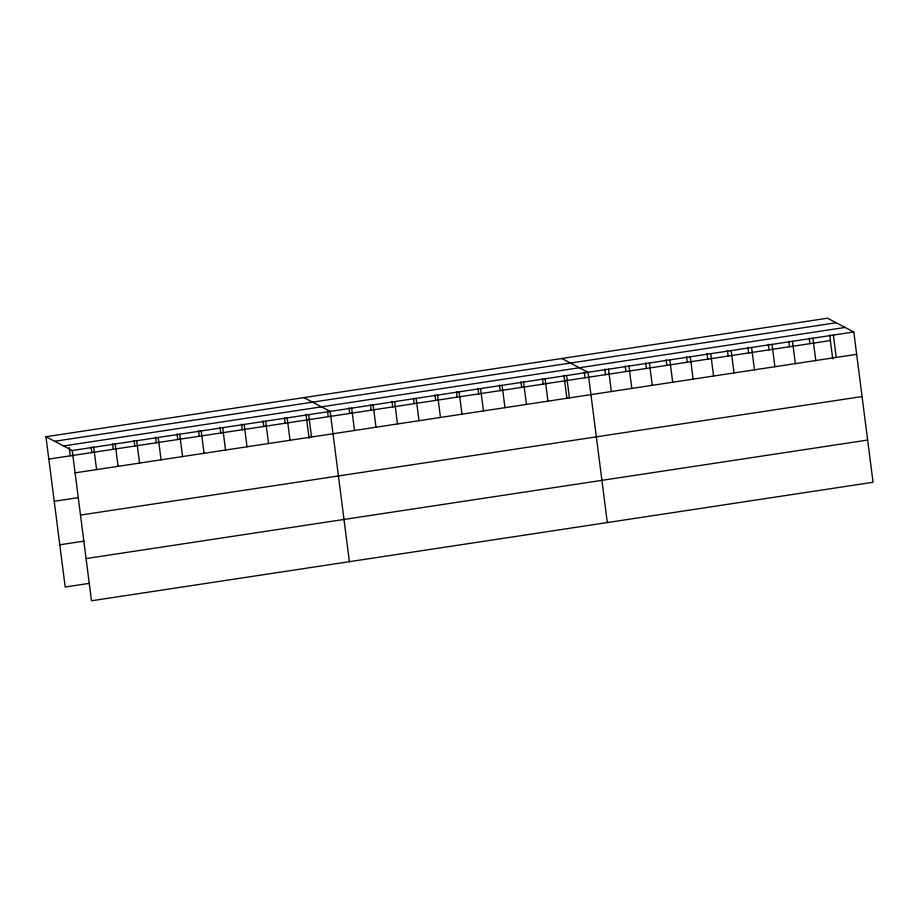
<?xml version="1.0" encoding="UTF-8"?>
<svg xmlns="http://www.w3.org/2000/svg" width="919" height="919" viewBox="0 0 919 919"><rect width="100%" height="100%" fill="white"/><g stroke="black" fill="none" stroke-linecap="round" stroke-linejoin="round"><path stroke-width="1.38" d="M45.95 436.732L827.514 318.215L853.797 331.989L873.05 482.268L91.486 600.785L72.233 450.505L45.95 436.732L65.203 587.011L89.384 583.347M54.623 441.281L836.187 322.753M63.56 445.956L845.124 327.44M72.233 450.505L853.797 331.989M48.81 459.075L830.374 340.558M75.094 472.86L856.657 354.332M54.221 501.292L78.402 497.627M80.504 515.077L862.068 396.548M59.792 544.795L83.974 541.13M86.076 558.568L867.639 440.052M561.785 358.513L588.068 372.287L607.321 522.566M303.867 397.617L330.151 411.39L349.404 561.681M833.361 335.09L836.221 357.434M829.662 334.976L832.717 358.858M812.913 338.192L815.785 360.535M809.225 338.077L809.938 343.66M792.477 341.282L795.337 363.637M788.778 341.167L789.49 346.762M772.04 344.384L774.901 366.738M768.341 344.269L769.054 349.863M751.593 347.485L754.453 369.84M747.894 347.371L748.617 352.953M731.156 350.587L734.017 372.93M727.457 350.472L728.17 356.055M710.709 353.689L713.581 376.032M707.021 353.574L707.733 359.157M690.272 356.79L693.133 379.133M686.573 356.675L687.286 362.258M669.825 359.88L672.697 382.235M666.137 359.766L666.849 365.36M649.388 362.982L652.249 385.337M645.689 362.867L646.413 368.462M628.952 366.084L631.812 388.438M625.253 365.969L625.965 371.552M608.504 369.185L611.365 391.528M604.817 369.07L605.529 374.653M584.369 372.172L585.081 377.755M566.575 375.549L569.435 397.893M563.933 375.274L566.805 397.743M545.082 378.8L547.942 401.155M542.44 378.525L543.152 384.119M523.589 382.063L526.449 404.406M520.947 381.787L521.659 387.37M502.096 385.325L504.956 407.668M499.454 385.05L500.166 390.632M480.603 388.576L483.463 410.931M477.96 388.3L478.673 393.895M459.109 391.839L461.97 414.193M456.467 391.563L457.18 397.157M437.616 395.101L440.477 417.444M434.974 394.825L435.686 400.408M416.123 398.364L418.984 420.707M413.481 398.088L414.193 403.671M394.63 401.614L397.49 423.969M391.988 401.339L392.7 406.933M373.137 404.877L375.997 427.22M370.495 404.601L371.207 410.184M351.644 408.139L354.504 430.483M349.002 407.864L349.714 413.447M327.509 411.126L328.221 416.709M308.658 414.653L311.518 437.007M306.016 414.377L309.071 438.26M287.165 417.915L290.025 440.258M284.522 417.64L285.235 423.222M265.671 421.178L268.532 443.521M263.029 420.902L263.742 426.485M244.178 424.429L247.039 446.783M241.536 424.153L242.248 429.747M222.685 427.691L225.546 450.034M220.043 427.415L220.755 432.998M201.192 430.954L204.052 453.297M198.55 430.678L199.262 436.261M179.699 434.216L182.559 456.559M177.057 433.94L177.769 439.523M158.206 437.467L161.066 459.822M155.564 437.191L156.276 442.786M136.713 440.729L139.573 463.073M134.071 440.454L134.783 446.037M115.22 443.992L118.08 466.335M112.578 443.716L113.29 449.299M93.727 447.243L96.587 469.598M91.084 446.967L91.797 452.562M69.235 447.438L70.303 455.824"/></g></svg>
